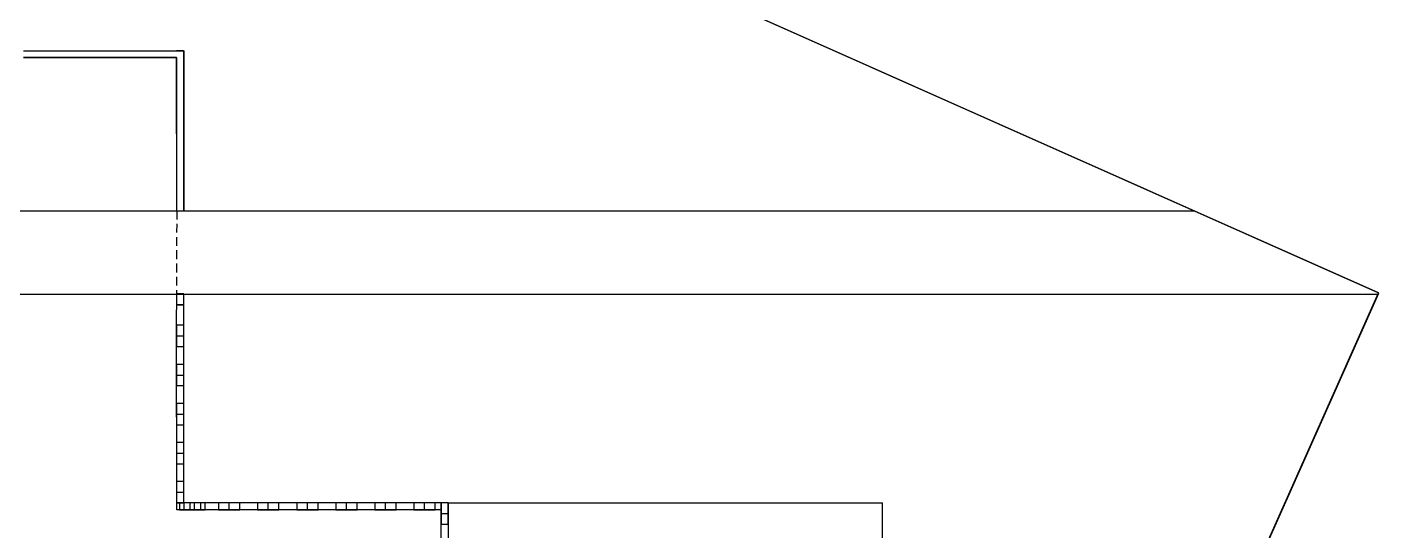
# Model space of a CAD drawing. Header units: inches. Extents: x 15 to 22798, y 21 to 21519.
# Drawn here: x 16063 to 17035, y 13142 to 13505 of the extents above; entities that cross this region are included whole.
import ezdxf

# ---------------------------------------------------------------- set-up
doc = ezdxf.new("R2010")
doc.units = ezdxf.units.IN
doc.header["$MEASUREMENT"] = 0
doc.linetypes.add('TRATTEGGIATA2', pattern=[9.525, 6.35, -3.175])

msp = doc.modelspace()

# ---------------------------------------------------------------- linework, layer by layer
for p, q in [((16060.64, 13487.85), (16170.64, 13487.87)), ((16060.68, 13487.69), (16170.68, 13487.69)), ((16170.64, 13487.87), (16175.64, 13487.87)), ((16170.68, 13487.69), (16175.68, 13487.69)), ((16175.64, 13487.87), (16175.66, 13372.87)), ((16175.68, 13487.69), (16175.68, 13372.69)), ((16170.64, 13482.87), (16060.64, 13482.85)), ((16170.68, 13482.69), (16060.68, 13482.69)), ((16170.66, 13372.87), (16170.64, 13482.87)), ((16170.68, 13372.69), (16170.68, 13482.69)), ((14871.45, 13372.68), (16901.65, 13372.69)), ((15005.71, 13372.69), (16436.67, 13372.69)), ((16060.68, 13372.69), (16170.68, 13372.69)), ((15715.71, 13312.69), (17033.86, 13312.69)), ((16170.61, 13290.5), (16170.69, 13312.87)), ((16170.61, 13290.33), (16170.69, 13312.69)), ((16175.74, 13162.87), (16175.68, 13312.87)), ((16175.71, 13162.69), (16175.68, 13312.69)), ((16175.68, 13305.04), (16170.58, 13305.04)), ((16170.67, 13157.59), (16170.61, 13290.33)), ((16175.71, 13162.69), (16175.71, 13290.16)), ((16170.61, 13282.67), (16175.71, 13282.67)), ((16170.61, 13254.59), (16175.71, 13254.59)), ((16170.61, 13226.51), (16175.71, 13226.51)), ((16170.61, 13198.43), (16175.71, 13198.43)), ((16170.61, 13170.35), (16175.71, 13170.35)), ((16174.92, 13162.69), (16170.61, 13162.69)), ((16244.14, 13157.59), (16170.67, 13157.59)), ((16365.71, 13162.69), (16175.71, 13162.69)), ((16365.71, 13162.69), (16175.74, 13162.87)), ((16180.32, 13157.59), (16180.32, 13162.69)), ((16183.37, 13157.59), (16183.37, 13162.69)), ((16208.4, 13157.59), (16208.4, 13162.69)), ((16236.48, 13157.59), (16236.48, 13162.69)), ((16360.61, 13157.59), (16244.14, 13157.59)), ((16264.56, 13157.59), (16264.56, 13162.69)), ((16292.64, 13157.59), (16292.64, 13162.69)), ((16320.72, 13157.59), (16320.72, 13162.69)), ((16348.8, 13157.59), (16348.8, 13162.69)), ((16360.61, 13035.06), (16360.61, 13162.69)), ((16360.61, 13155.03), (16365.71, 13155.03)), ((16365.71, 13162.69), (16677.73, 13162.69)), ((16677.73, 12656.63), (16677.73, 13162.69))]:
    msp.add_line(p, q)
at = {"linetype": 'TRATTEGGIATA2'}
msp.add_line((16170.66, 13372.87), (16170.58, 13312.69), dxfattribs=at)
for points in [[(14393.89, 12299.61), (16221.12, 11486.43), (17034.29, 13313.66), (15207.07, 14126.83)], [(14394.03, 12299.91), (16221.12, 11486.43), (17034.59, 13313.52), (15207.5, 14127)], [(16175.68, 13305.21), (16175.68, 13312.87), (16170.58, 13312.87), (16170.58, 13305.21)], [(16175.68, 13305.04), (16175.68, 13312.69), (16170.58, 13312.69), (16170.58, 13305.04)], [(16170.61, 13290.33), (16170.61, 13275.01), (16175.71, 13275.01), (16175.71, 13290.33)], [(16170.61, 13262.25), (16170.61, 13246.93), (16175.71, 13246.93), (16175.71, 13262.25)], [(16170.61, 13234.17), (16170.61, 13218.85), (16175.71, 13218.85), (16175.71, 13234.17)], [(16170.61, 13206.09), (16170.61, 13190.77), (16175.71, 13190.77), (16175.71, 13206.09)], [(16170.61, 13178.01), (16170.61, 13162.69), (16175.71, 13162.69), (16175.71, 13178.01)], [(16172.66, 13157.59), (16187.98, 13157.59), (16187.98, 13162.69), (16172.66, 13162.69)], [(16175.71, 13157.59), (16191.03, 13157.59), (16191.03, 13162.69), (16175.71, 13162.69)], [(16200.74, 13157.59), (16216.06, 13157.59), (16216.06, 13162.69), (16200.74, 13162.69)], [(16228.82, 13157.59), (16244.14, 13157.59), (16244.14, 13162.69), (16228.82, 13162.69)], [(16256.9, 13157.59), (16272.22, 13157.59), (16272.22, 13162.69), (16256.9, 13162.69)], [(16284.98, 13157.59), (16300.3, 13157.59), (16300.3, 13162.69), (16284.98, 13162.69)], [(16313.06, 13157.59), (16328.38, 13157.59), (16328.38, 13162.69), (16313.06, 13162.69)], [(16341.14, 13157.59), (16356.46, 13157.59), (16356.46, 13162.69), (16341.14, 13162.69)], [(16360.61, 13162.69), (16360.61, 13147.38), (16365.71, 13147.38), (16365.71, 13162.69)]]:
    msp.add_lwpolyline(points, close=True)
msp.add_lwpolyline([(16175.74, 13162.87), (16365.71, 13162.69), (16365.71, 12452.69), (15715.71, 12452.69)])

doc.saveas('drawing.dxf')
